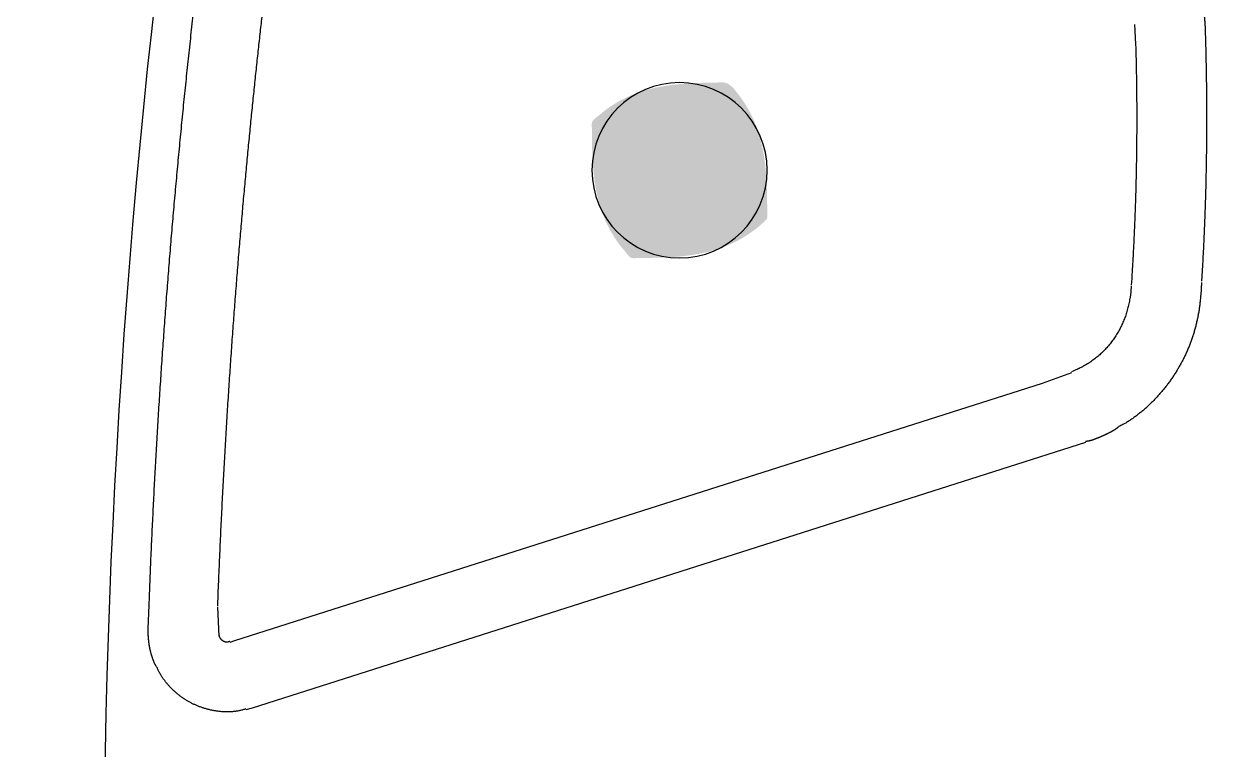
# Model space of a CAD drawing. Extents: x 408 to 498, y 628 to 778.
# Drawn here: x 450.125 to 451.03, y 648.204 to 648.75 of the extents above; entities that cross this region are included whole.
import ezdxf

# ---------------------------------------------------------------- set-up
doc = ezdxf.new("R2010")
doc.units = 0
doc.header["$MEASUREMENT"] = 0
doc.layers.add('1', color=4, linetype='Continuous')

# ---------------------------------------------------------------- blocks, each defined once
blk = doc.blocks.new('HSSCP')
at = {"layer": '1'}
h = blk.add_hatch(color=4, dxfattribs=at)
h.dxf.hatch_style = 2
edge = h.paths.add_edge_path()
edge.add_spline(control_points=[(-2.28067, -0.46529), (-2.28067, -0.46529), (-2.28067, -0.46529), (-2.31021, -0.49483), (-2.34664, -0.49483), (-2.38308, -0.49483), (-2.41261, -0.46529), (-2.41261, -0.42885), (-2.41261, -0.39242), (-2.38308, -0.36288), (-2.34664, -0.36288), (-2.31021, -0.36288), (-2.28067, -0.39242), (-2.28067, -0.42885), (-2.28067, -0.46529)], knot_values=[-1, 0, 0, 0, 0, 0, 1, 1, 1, 2, 2, 2, 3, 3, 3, 4, 4, 4, 4], degree=3, periodic=0)
at = {"layer": '1', "color": 4}
for points in [[(-2.00424, -0.31919), (-2.00339, -0.334)], [(-1.9538, -0.51316), (-1.95443, -0.52293)], [(-2.00666, -0.51605), (-2.00733, -0.52322)], [(-2.05155, -0.58118), (-2.0737, -0.58923)], [(-2.0737, -0.58923), (-2.68167, -0.78303)], [(-2.04119, -0.63371), (-2.66828, -0.8336)], [(-2.69307, -0.77929), (-2.69421, -0.75768)], [(-2.68167, -0.78303), (-2.68511, -0.78407)], [(-2.66828, -0.8336), (-2.67303, -0.8349)]]:
    blk.add_lwpolyline(points, dxfattribs=at)
blk.add_open_spline([(-2.71054, -0.06887), (-2.80321, -0.6731), (-2.80315, -1.28793), (-2.71037, -1.89214)], degree=3, dxfattribs=at)
for points, knots in [([(-2.74647, -0.77359), (-2.74647, -0.77359), (-2.74584, -0.75608), (-2.74584, -0.75608), (-2.74561, -0.75025), (-2.74539, -0.74441), (-2.74515, -0.73858), (-2.74491, -0.73275), (-2.74467, -0.72691), (-2.74442, -0.72108), (-2.74417, -0.71524), (-2.7439, -0.7094), (-2.74364, -0.70357), (-2.74337, -0.69774), (-2.74309, -0.6919), (-2.7428, -0.68607), (-2.74251, -0.68024), (-2.74221, -0.6744), (-2.74191, -0.66857), (-2.7416, -0.66273), (-2.74129, -0.65689), (-2.74097, -0.65106), (-2.74065, -0.64523), (-2.74032, -0.6394), (-2.73998, -0.63356), (-2.73964, -0.62773), (-2.7393, -0.62189), (-2.73894, -0.61605), (-2.73859, -0.61022), (-2.73822, -0.60439), (-2.73785, -0.59856), (-2.73747, -0.59273), (-2.73709, -0.58689), (-2.7367, -0.58105), (-2.73631, -0.57522), (-2.73591, -0.56939), (-2.7355, -0.56356), (-2.73509, -0.55772), (-2.73468, -0.55189), (-2.73425, -0.54605), (-2.73383, -0.54022), (-2.7334, -0.53439), (-2.73296, -0.52856), (-2.73252, -0.52273), (-2.73206, -0.51689), (-2.73161, -0.51106), (-2.73115, -0.50523), (-2.73068, -0.4994), (-2.7302, -0.49356), (-2.72973, -0.48773), (-2.72924, -0.4819), (-2.72875, -0.47607), (-2.72826, -0.47024), (-2.72776, -0.4644), (-2.72725, -0.45858), (-2.72673, -0.45275), (-2.72622, -0.44691), (-2.72569, -0.44109), (-2.72516, -0.43526), (-2.72462, -0.42942), (-2.72408, -0.42359), (-2.72354, -0.41777), (-2.72298, -0.41193), (-2.72242, -0.40611), (-2.72186, -0.40028), (-2.72129, -0.39444), (-2.72071, -0.38862), (-2.72013, -0.38279), (-2.71954, -0.37696), (-2.71895, -0.37113), (-2.71835, -0.36531), (-2.71775, -0.35948), (-2.71714, -0.35365), (-2.71652, -0.34783), (-2.7159, -0.34199), (-2.71527, -0.33617), (-2.71464, -0.33034), (-2.714, -0.32452), (-2.71335, -0.31869), (-2.71271, -0.31287), (-2.71205, -0.30705), (-2.71139, -0.30123), (-2.71072, -0.2954), (-2.71005, -0.28957), (-2.70936, -0.28375), (-2.70869, -0.27791), (-2.70799, -0.27207), (-2.70729, -0.26624), (-2.7066, -0.26043), (-2.70589, -0.25462), (-2.70517, -0.24881), (-2.70447, -0.24304), (-2.70375, -0.23726), (-2.70302, -0.23149), (-2.70228, -0.22561), (-2.70154, -0.21975), (-2.70078, -0.21388), (-2.70001, -0.20788), (-2.69922, -0.20188), (-2.69842, -0.19588), (-2.69768, -0.19024), (-2.69693, -0.1846), (-2.69618, -0.17897), (-2.6955, -0.17388), (-2.69481, -0.16878), (-2.69413, -0.16369), (-2.69322, -0.15715), (-2.6923, -0.15061), (-2.69137, -0.14407), (-2.68994, -0.134), (-2.68848, -0.12393), (-2.68698, -0.11386), (-2.68506, -0.10067), (-2.68311, -0.08749), (-2.68115, -0.07431)], [0, 0, 0, 0, 1, 1, 1, 2, 2, 2, 3, 3, 3, 4, 4, 4, 5, 5, 5, 6, 6, 6, 7, 7, 7, 8, 8, 8, 9, 9, 9, 10, 10, 10, 11, 11, 11, 12, 12, 12, 13, 13, 13, 14, 14, 14, 15, 15, 15, 16, 16, 16, 17, 17, 17, 18, 18, 18, 19, 19, 19, 20, 20, 20, 21, 21, 21, 22, 22, 22, 23, 23, 23, 24, 24, 24, 25, 25, 25, 26, 26, 26, 27, 27, 27, 28, 28, 28, 29, 29, 29, 30, 30, 30, 31, 31, 31, 32, 32, 32, 33, 33, 33, 34, 34, 34, 35, 35, 35, 36, 36, 36, 37, 37, 37, 38, 38, 38, 38]), ([(-2.69421, -0.7569), (-2.69421, -0.7569), (-2.69384, -0.74759), (-2.69384, -0.74759), (-2.69372, -0.74449), (-2.6936, -0.7414), (-2.69347, -0.73831), (-2.69334, -0.73523), (-2.69321, -0.73215), (-2.69308, -0.72907), (-2.69295, -0.72601), (-2.69282, -0.72294), (-2.69268, -0.71987), (-2.69255, -0.71682), (-2.69241, -0.71377), (-2.69227, -0.71071), (-2.69213, -0.70767), (-2.69199, -0.70463), (-2.69185, -0.70159), (-2.6917, -0.69856), (-2.69156, -0.69554), (-2.69141, -0.69251), (-2.69126, -0.6895), (-2.69111, -0.68649), (-2.69097, -0.68348), (-2.69081, -0.68048), (-2.69066, -0.67748), (-2.6905, -0.67449), (-2.69035, -0.6715), (-2.69019, -0.66852), (-2.69004, -0.66554), (-2.68988, -0.66258), (-2.68972, -0.65961), (-2.68955, -0.65665), (-2.6894, -0.6537), (-2.68923, -0.65076), (-2.68907, -0.64781), (-2.6889, -0.64488), (-2.68873, -0.64195), (-2.68856, -0.63902), (-2.6884, -0.6361), (-2.68823, -0.63319), (-2.68806, -0.63028), (-2.68789, -0.62739), (-2.68772, -0.62449), (-2.68754, -0.6216), (-2.68736, -0.61872), (-2.68719, -0.61584), (-2.68701, -0.61297), (-2.68684, -0.61011), (-2.68665, -0.60725), (-2.68648, -0.6044), (-2.68629, -0.60156), (-2.68611, -0.59872), (-2.68593, -0.59589), (-2.68574, -0.59307), (-2.68556, -0.59024), (-2.68537, -0.58742), (-2.68519, -0.58462), (-2.685, -0.58182), (-2.68481, -0.57902), (-2.68462, -0.57624), (-2.68443, -0.57345), (-2.68424, -0.57067), (-2.68405, -0.56791), (-2.68385, -0.56514), (-2.68365, -0.56238), (-2.68346, -0.55963), (-2.68327, -0.55688), (-2.68307, -0.55414), (-2.68287, -0.55141), (-2.68268, -0.54869), (-2.68247, -0.54596), (-2.68228, -0.54325), (-2.68207, -0.54054), (-2.68188, -0.53784), (-2.68167, -0.53514), (-2.68147, -0.53246), (-2.68127, -0.52976), (-2.68106, -0.52709), (-2.68086, -0.52442), (-2.68065, -0.52175), (-2.68045, -0.5191), (-2.68024, -0.51645), (-2.68003, -0.51379), (-2.67982, -0.51116), (-2.67961, -0.50852), (-2.6794, -0.50589), (-2.67919, -0.50328), (-2.67898, -0.50066), (-2.67877, -0.49804), (-2.67855, -0.49544), (-2.67834, -0.49285), (-2.67813, -0.49025), (-2.67791, -0.48767), (-2.67769, -0.48509), (-2.67748, -0.48251), (-2.67727, -0.47995), (-2.67705, -0.47739), (-2.67683, -0.47483), (-2.67661, -0.47229), (-2.67639, -0.46975), (-2.67617, -0.4672), (-2.67595, -0.46468), (-2.67573, -0.46216), (-2.67551, -0.45964), (-2.67529, -0.45713), (-2.67507, -0.45462), (-2.67485, -0.45212), (-2.67462, -0.44964), (-2.6744, -0.44715), (-2.67417, -0.44466), (-2.67395, -0.4422), (-2.67372, -0.43973), (-2.6735, -0.43726), (-2.67327, -0.43481), (-2.67304, -0.43237), (-2.67282, -0.42991), (-2.67259, -0.42748), (-2.67236, -0.42506), (-2.67213, -0.42262), (-2.6719, -0.42021), (-2.67168, -0.4178), (-2.67145, -0.41538), (-2.67122, -0.41299), (-2.67099, -0.4106), (-2.67076, -0.4082), (-2.67053, -0.40583), (-2.67029, -0.40346), (-2.67006, -0.40108), (-2.66983, -0.39872), (-2.6696, -0.39636), (-2.66936, -0.39401), (-2.66913, -0.39167), (-2.6689, -0.38933), (-2.66866, -0.387), (-2.66843, -0.38468), (-2.66819, -0.38235), (-2.66796, -0.38003), (-2.66772, -0.37773), (-2.66749, -0.37543), (-2.66725, -0.37314), (-2.66702, -0.37085), (-2.66678, -0.36856), (-2.66654, -0.36629), (-2.66631, -0.36402), (-2.66607, -0.36176), (-2.66583, -0.35949), (-2.6656, -0.35725), (-2.66536, -0.355), (-2.66512, -0.35275), (-2.66488, -0.35052), (-2.66465, -0.3483), (-2.6644, -0.34607), (-2.66417, -0.34386), (-2.66393, -0.34165), (-2.66369, -0.33944), (-2.66345, -0.33725), (-2.66321, -0.33506), (-2.66297, -0.33287), (-2.66273, -0.3307), (-2.6625, -0.32853), (-2.66225, -0.32635), (-2.66201, -0.3242), (-2.66177, -0.32205), (-2.66153, -0.3199), (-2.6613, -0.31776), (-2.66105, -0.31563), (-2.66081, -0.31349), (-2.66057, -0.31137), (-2.66033, -0.30926), (-2.66009, -0.30714), (-2.65985, -0.30504), (-2.65961, -0.30294), (-2.65937, -0.30084), (-2.65913, -0.29877), (-2.65889, -0.29669), (-2.65864, -0.2946), (-2.65841, -0.29254), (-2.65816, -0.29048), (-2.65792, -0.28842), (-2.65768, -0.28638), (-2.65744, -0.28434), (-2.6572, -0.28229), (-2.65696, -0.28027), (-2.65672, -0.27825), (-2.65647, -0.27622), (-2.65624, -0.27421), (-2.65599, -0.2722), (-2.65575, -0.2702), (-2.65551, -0.26821), (-2.65527, -0.26622), (-2.65503, -0.26423), (-2.65479, -0.26227), (-2.65455, -0.26029), (-2.65431, -0.25833), (-2.65407, -0.25637), (-2.65383, -0.25443), (-2.65359, -0.25248), (-2.65335, -0.25054), (-2.65311, -0.24861), (-2.65287, -0.24668), (-2.65263, -0.24476), (-2.65239, -0.24285), (-2.65215, -0.24093), (-2.65191, -0.23904), (-2.65167, -0.23714), (-2.65144, -0.23525), (-2.6512, -0.23337), (-2.65096, -0.23149), (-2.65072, -0.22961), (-2.65048, -0.22776), (-2.65024, -0.2259), (-2.65, -0.22404), (-2.64977, -0.2222), (-2.64953, -0.22036), (-2.64929, -0.21851), (-2.64905, -0.2167), (-2.64882, -0.21487), (-2.64858, -0.21305), (-2.64834, -0.21124), (-2.64811, -0.20944), (-2.64787, -0.20763), (-2.64764, -0.20585), (-2.6474, -0.20407), (-2.64716, -0.20228), (-2.64693, -0.20051), (-2.64669, -0.19874), (-2.64646, -0.19697), (-2.64623, -0.19522), (-2.646, -0.19348), (-2.64576, -0.19173), (-2.64553, -0.19), (-2.6453, -0.18827), (-2.64506, -0.18654), (-2.64483, -0.18483), (-2.6446, -0.18311), (-2.64437, -0.1814), (-2.64414, -0.17971), (-2.64391, -0.17801), (-2.64368, -0.17632), (-2.64345, -0.17464), (-2.64322, -0.17297), (-2.64299, -0.17129), (-2.64275, -0.16964), (-2.64252, -0.16798), (-2.6423, -0.16632), (-2.64207, -0.16468), (-2.64185, -0.16305), (-2.64162, -0.1614), (-2.64138, -0.15978), (-2.64116, -0.15816), (-2.64094, -0.15654), (-2.64071, -0.15494), (-2.64048, -0.15333), (-2.64026, -0.15173), (-2.64003, -0.15015), (-2.63981, -0.14857), (-2.63959, -0.14698), (-2.63936, -0.14542), (-2.63914, -0.14385), (-2.63892, -0.14229), (-2.6387, -0.14074), (-2.63848, -0.13919), (-2.63825, -0.13764), (-2.63803, -0.13611), (-2.63781, -0.13457), (-2.63759, -0.13304), (-2.63738, -0.13152), (-2.63715, -0.13001), (-2.63694, -0.1285), (-2.63672, -0.12701), (-2.63651, -0.12553), (-2.63629, -0.12404), (-2.63607, -0.12255), (-2.63586, -0.12105), (-2.63564, -0.11955), (-2.63542, -0.11804), (-2.6352, -0.11653), (-2.63498, -0.11502), (-2.63477, -0.11361), (-2.63456, -0.1122), (-2.63436, -0.11079), (-2.63418, -0.10952), (-2.63399, -0.10825), (-2.6338, -0.10698), (-2.63357, -0.10538), (-2.63333, -0.10379), (-2.6331, -0.10219), (-2.63274, -0.09976), (-2.63239, -0.09732), (-2.63203, -0.0949), (-2.63156, -0.09174), (-2.6311, -0.08858), (-2.63064, -0.08542)], [0, 0, 0, 0, 1, 1, 1, 2, 2, 2, 3, 3, 3, 4, 4, 4, 5, 5, 5, 6, 6, 6, 7, 7, 7, 8, 8, 8, 9, 9, 9, 10, 10, 10, 11, 11, 11, 12, 12, 12, 13, 13, 13, 14, 14, 14, 15, 15, 15, 16, 16, 16, 17, 17, 17, 18, 18, 18, 19, 19, 19, 20, 20, 20, 21, 21, 21, 22, 22, 22, 23, 23, 23, 24, 24, 24, 25, 25, 25, 26, 26, 26, 27, 27, 27, 28, 28, 28, 29, 29, 29, 30, 30, 30, 31, 31, 31, 32, 32, 32, 33, 33, 33, 34, 34, 34, 35, 35, 35, 36, 36, 36, 37, 37, 37, 38, 38, 38, 39, 39, 39, 40, 40, 40, 41, 41, 41, 42, 42, 42, 43, 43, 43, 44, 44, 44, 45, 45, 45, 46, 46, 46, 47, 47, 47, 48, 48, 48, 49, 49, 49, 50, 50, 50, 51, 51, 51, 52, 52, 52, 53, 53, 53, 54, 54, 54, 55, 55, 55, 56, 56, 56, 57, 57, 57, 58, 58, 58, 59, 59, 59, 60, 60, 60, 61, 61, 61, 62, 62, 62, 63, 63, 63, 64, 64, 64, 65, 65, 65, 66, 66, 66, 67, 67, 67, 68, 68, 68, 69, 69, 69, 70, 70, 70, 71, 71, 71, 72, 72, 72, 73, 73, 73, 74, 74, 74, 75, 75, 75, 76, 76, 76, 77, 77, 77, 78, 78, 78, 79, 79, 79, 80, 80, 80, 81, 81, 81, 82, 82, 82, 83, 83, 83, 84, 84, 84, 85, 85, 85, 86, 86, 86, 87, 87, 87, 88, 88, 88, 89, 89, 89, 90, 90, 90, 91, 91, 91, 92, 92, 92, 93, 93, 93, 94, 94, 94, 95, 95, 95, 96, 96, 96, 97, 97, 97, 98, 98, 98, 98]), ([(-1.953, -0.30338), (-1.953, -0.30338), (-1.95293, -0.30387), (-1.95293, -0.30387), (-1.9529, -0.30403), (-1.95287, -0.30419), (-1.95285, -0.30436), (-1.95283, -0.30452), (-1.95281, -0.30468), (-1.95278, -0.30484), (-1.95275, -0.305), (-1.95273, -0.30516), (-1.9527, -0.30532), (-1.95268, -0.30548), (-1.95266, -0.30564), (-1.95264, -0.30581), (-1.95262, -0.30596), (-1.95259, -0.30613), (-1.95257, -0.30628), (-1.95255, -0.30644), (-1.95253, -0.3066), (-1.9525, -0.30676), (-1.95248, -0.30691), (-1.95246, -0.30707), (-1.95244, -0.30723), (-1.95242, -0.30739), (-1.95239, -0.30754), (-1.95237, -0.3077), (-1.95235, -0.30785), (-1.95233, -0.30801), (-1.95231, -0.30817), (-1.95229, -0.30832), (-1.95227, -0.30847), (-1.95225, -0.30863), (-1.95223, -0.30878), (-1.95221, -0.30894), (-1.9522, -0.30909), (-1.95218, -0.30924), (-1.95216, -0.30939), (-1.95213, -0.30955), (-1.95211, -0.3097), (-1.9521, -0.30986), (-1.95208, -0.31), (-1.95206, -0.31015), (-1.95205, -0.31031), (-1.95203, -0.31046), (-1.95201, -0.31061), (-1.95199, -0.31076), (-1.95197, -0.31091), (-1.95196, -0.31106), (-1.95194, -0.3112), (-1.95192, -0.31135), (-1.9519, -0.3115), (-1.95189, -0.31165), (-1.95187, -0.3118), (-1.95186, -0.31195), (-1.95184, -0.31209), (-1.95182, -0.31224), (-1.95181, -0.31238), (-1.95179, -0.31253), (-1.95178, -0.31268), (-1.95176, -0.31283), (-1.95175, -0.31297), (-1.95173, -0.31312), (-1.95171, -0.31326), (-1.9517, -0.31341), (-1.95169, -0.31355), (-1.95167, -0.31369), (-1.95166, -0.31384), (-1.95165, -0.31398), (-1.95163, -0.31412), (-1.95162, -0.31427), (-1.95161, -0.31441), (-1.95159, -0.31455), (-1.95158, -0.31469), (-1.95157, -0.31483), (-1.95155, -0.31498), (-1.95154, -0.31512), (-1.95153, -0.31526), (-1.95152, -0.3154), (-1.9515, -0.31554), (-1.95149, -0.31567), (-1.95148, -0.31582), (-1.95147, -0.31595), (-1.95146, -0.31609), (-1.95145, -0.31623), (-1.95144, -0.31637), (-1.95142, -0.31651), (-1.95142, -0.31664), (-1.9514, -0.31678), (-1.9514, -0.31691), (-1.95138, -0.31705), (-1.95138, -0.31719), (-1.95136, -0.31732), (-1.95135, -0.31746), (-1.95135, -0.31759), (-1.95133, -0.31773), (-1.95133, -0.31787), (-1.95132, -0.31801), (-1.95131, -0.31814), (-1.9513, -0.31827), (-1.95129, -0.31841), (-1.95129, -0.31853), (-1.95128, -0.31865), (-1.95127, -0.31877), (-1.95126, -0.31888), (-1.95125, -0.31903), (-1.95125, -0.31917), (-1.95124, -0.31932), (-1.95123, -0.31955), (-1.95122, -0.31977), (-1.95121, -0.31999), (-1.95119, -0.32029), (-1.95118, -0.32058), (-1.95117, -0.32087)], [0, 0, 0, 0, 1, 1, 1, 2, 2, 2, 3, 3, 3, 4, 4, 4, 5, 5, 5, 6, 6, 6, 7, 7, 7, 8, 8, 8, 9, 9, 9, 10, 10, 10, 11, 11, 11, 12, 12, 12, 13, 13, 13, 14, 14, 14, 15, 15, 15, 16, 16, 16, 17, 17, 17, 18, 18, 18, 19, 19, 19, 20, 20, 20, 21, 21, 21, 22, 22, 22, 23, 23, 23, 24, 24, 24, 25, 25, 25, 26, 26, 26, 27, 27, 27, 28, 28, 28, 29, 29, 29, 30, 30, 30, 31, 31, 31, 32, 32, 32, 33, 33, 33, 34, 34, 34, 35, 35, 35, 36, 36, 36, 37, 37, 37, 38, 38, 38, 38]), ([(-1.95117, -0.32087), (-1.95117, -0.32087), (-1.95101, -0.32572), (-1.95101, -0.32572), (-1.95095, -0.32733), (-1.95091, -0.32895), (-1.95086, -0.33056), (-1.95081, -0.33217), (-1.95077, -0.33378), (-1.95072, -0.33539), (-1.95068, -0.33701), (-1.95064, -0.33862), (-1.9506, -0.34024), (-1.95056, -0.34184), (-1.95053, -0.34346), (-1.95049, -0.34507), (-1.95045, -0.34668), (-1.95043, -0.34829), (-1.95039, -0.3499), (-1.95036, -0.35151), (-1.95033, -0.35312), (-1.9503, -0.35473), (-1.95028, -0.35634), (-1.95025, -0.35794), (-1.95022, -0.35956), (-1.9502, -0.36117), (-1.95018, -0.36277), (-1.95016, -0.36438), (-1.95014, -0.36599), (-1.95012, -0.36759), (-1.95011, -0.3692), (-1.95009, -0.3708), (-1.95007, -0.37241), (-1.95006, -0.37402), (-1.95005, -0.37562), (-1.95004, -0.37722), (-1.95003, -0.37883), (-1.95002, -0.38043), (-1.95001, -0.38204), (-1.95001, -0.38365), (-1.95001, -0.38525), (-1.95, -0.38685), (-1.95, -0.38845), (-1.95, -0.39006), (-1.95, -0.39166), (-1.95001, -0.39326), (-1.95001, -0.39486), (-1.95001, -0.39646), (-1.95002, -0.39806), (-1.95003, -0.39966), (-1.95003, -0.40126), (-1.95005, -0.40286), (-1.95005, -0.40446), (-1.95007, -0.40606), (-1.95008, -0.40766), (-1.95009, -0.40925), (-1.95011, -0.41085), (-1.95013, -0.41245), (-1.95015, -0.41405), (-1.95017, -0.41564), (-1.95019, -0.41724), (-1.95021, -0.41884), (-1.95024, -0.42043), (-1.95026, -0.42203), (-1.95028, -0.42362), (-1.95031, -0.42522), (-1.95034, -0.42681), (-1.95037, -0.42841), (-1.95041, -0.43), (-1.95044, -0.43159), (-1.95047, -0.43319), (-1.95051, -0.43478), (-1.95054, -0.43637), (-1.95058, -0.43796), (-1.95062, -0.43955), (-1.95066, -0.44115), (-1.9507, -0.44274), (-1.95074, -0.44433), (-1.95079, -0.44592), (-1.95083, -0.44751), (-1.95088, -0.4491), (-1.95093, -0.45068), (-1.95098, -0.45228), (-1.95103, -0.45386), (-1.95108, -0.45545), (-1.95114, -0.45704), (-1.95119, -0.45863), (-1.95125, -0.46023), (-1.9513, -0.46181), (-1.95136, -0.46339), (-1.95142, -0.46497), (-1.95148, -0.46655), (-1.95154, -0.46812), (-1.95161, -0.46969), (-1.95167, -0.47129), (-1.95173, -0.47289), (-1.9518, -0.47448), (-1.95188, -0.47611), (-1.95194, -0.47774), (-1.95202, -0.47938), (-1.95209, -0.48091), (-1.95216, -0.48244), (-1.95223, -0.48397), (-1.9523, -0.48536), (-1.95237, -0.48674), (-1.95243, -0.48813), (-1.95252, -0.4899), (-1.95262, -0.49168), (-1.95271, -0.49346), (-1.95285, -0.49618), (-1.95301, -0.49891), (-1.95317, -0.50165), (-1.95338, -0.50522), (-1.95359, -0.5088), (-1.9538, -0.51237)], [0, 0, 0, 0, 1, 1, 1, 2, 2, 2, 3, 3, 3, 4, 4, 4, 5, 5, 5, 6, 6, 6, 7, 7, 7, 8, 8, 8, 9, 9, 9, 10, 10, 10, 11, 11, 11, 12, 12, 12, 13, 13, 13, 14, 14, 14, 15, 15, 15, 16, 16, 16, 17, 17, 17, 18, 18, 18, 19, 19, 19, 20, 20, 20, 21, 21, 21, 22, 22, 22, 23, 23, 23, 24, 24, 24, 25, 25, 25, 26, 26, 26, 27, 27, 27, 28, 28, 28, 29, 29, 29, 30, 30, 30, 31, 31, 31, 32, 32, 32, 33, 33, 33, 34, 34, 34, 35, 35, 35, 36, 36, 36, 37, 37, 37, 38, 38, 38, 38]), ([(-2.00339, -0.33322), (-2.00339, -0.33322), (-2.00327, -0.33783), (-2.00327, -0.33783), (-2.00323, -0.33936), (-2.00319, -0.3409), (-2.00315, -0.34243), (-2.00311, -0.34397), (-2.00308, -0.34551), (-2.00304, -0.34704), (-2.00301, -0.34858), (-2.00298, -0.35011), (-2.00295, -0.35164), (-2.00292, -0.35318), (-2.0029, -0.35471), (-2.00287, -0.35624), (-2.00284, -0.35777), (-2.00282, -0.35931), (-2.00279, -0.36084), (-2.00277, -0.36237), (-2.00275, -0.36391), (-2.00273, -0.36543), (-2.00271, -0.36696), (-2.0027, -0.3685), (-2.00268, -0.37002), (-2.00267, -0.37155), (-2.00265, -0.37308), (-2.00264, -0.37461), (-2.00263, -0.37614), (-2.00262, -0.37767), (-2.00261, -0.3792), (-2.0026, -0.38072), (-2.0026, -0.38225), (-2.00259, -0.38378), (-2.00259, -0.3853), (-2.00258, -0.38683), (-2.00258, -0.38835), (-2.00258, -0.38988), (-2.00258, -0.3914), (-2.00258, -0.39292), (-2.00258, -0.39445), (-2.00259, -0.39598), (-2.0026, -0.3975), (-2.0026, -0.39902), (-2.00261, -0.40055), (-2.00262, -0.40207), (-2.00263, -0.40358), (-2.00264, -0.40511), (-2.00265, -0.40663), (-2.00267, -0.40815), (-2.00268, -0.40967), (-2.0027, -0.41119), (-2.00271, -0.41271), (-2.00273, -0.41423), (-2.00275, -0.41575), (-2.00277, -0.41727), (-2.00279, -0.41879), (-2.00282, -0.42031), (-2.00284, -0.42182), (-2.00287, -0.42334), (-2.0029, -0.42486), (-2.00292, -0.42637), (-2.00295, -0.42789), (-2.00298, -0.42941), (-2.00301, -0.43092), (-2.00304, -0.43244), (-2.00308, -0.43395), (-2.00311, -0.43547), (-2.00315, -0.43698), (-2.00319, -0.4385), (-2.00323, -0.44001), (-2.00327, -0.44152), (-2.00331, -0.44303), (-2.00335, -0.44455), (-2.00339, -0.44607), (-2.00344, -0.44758), (-2.00348, -0.44908), (-2.00353, -0.4506), (-2.00357, -0.45211), (-2.00363, -0.45362), (-2.00368, -0.45513), (-2.00373, -0.45664), (-2.00378, -0.45814), (-2.00383, -0.45966), (-2.00389, -0.46117), (-2.00395, -0.46267), (-2.004, -0.46419), (-2.00406, -0.4657), (-2.00412, -0.4672), (-2.00418, -0.46871), (-2.00425, -0.47021), (-2.00431, -0.47171), (-2.00437, -0.4732), (-2.00444, -0.47469), (-2.0045, -0.47621), (-2.00457, -0.47773), (-2.00464, -0.47924), (-2.00471, -0.48079), (-2.00479, -0.48235), (-2.00487, -0.4839), (-2.00494, -0.48535), (-2.00501, -0.48681), (-2.00508, -0.48827), (-2.00515, -0.48958), (-2.00522, -0.4909), (-2.00528, -0.49221), (-2.00537, -0.4939), (-2.00547, -0.49559), (-2.00557, -0.49727), (-2.00571, -0.49987), (-2.00587, -0.50247), (-2.00603, -0.50507), (-2.00624, -0.50846), (-2.00644, -0.51186), (-2.00666, -0.51526)], [0, 0, 0, 0, 1, 1, 1, 2, 2, 2, 3, 3, 3, 4, 4, 4, 5, 5, 5, 6, 6, 6, 7, 7, 7, 8, 8, 8, 9, 9, 9, 10, 10, 10, 11, 11, 11, 12, 12, 12, 13, 13, 13, 14, 14, 14, 15, 15, 15, 16, 16, 16, 17, 17, 17, 18, 18, 18, 19, 19, 19, 20, 20, 20, 21, 21, 21, 22, 22, 22, 23, 23, 23, 24, 24, 24, 25, 25, 25, 26, 26, 26, 27, 27, 27, 28, 28, 28, 29, 29, 29, 30, 30, 30, 31, 31, 31, 32, 32, 32, 33, 33, 33, 34, 34, 34, 35, 35, 35, 36, 36, 36, 37, 37, 37, 38, 38, 38, 38]), ([(-2.28067, -0.42885), (-2.28067, -0.46529), (-2.31021, -0.49483), (-2.34664, -0.49483), (-2.38308, -0.49483), (-2.41261, -0.46529), (-2.41261, -0.42885), (-2.41261, -0.39242), (-2.38308, -0.36288), (-2.34664, -0.36288), (-2.31021, -0.36288), (-2.28067, -0.39242), (-2.28067, -0.42885)], [0, 0, 0, 0, 1, 1, 1, 2, 2, 2, 3, 3, 3, 4, 4, 4, 4]), ([(-2.00733, -0.52243), (-2.00733, -0.52243), (-2.0076, -0.52443), (-2.0076, -0.52443), (-2.0077, -0.52509), (-2.00781, -0.52574), (-2.00791, -0.5264), (-2.00803, -0.52706), (-2.00815, -0.52771), (-2.00828, -0.52836), (-2.00841, -0.52901), (-2.00854, -0.52966), (-2.00869, -0.5303), (-2.00884, -0.53094), (-2.00899, -0.53158), (-2.00916, -0.53222), (-2.00932, -0.53285), (-2.00949, -0.53348), (-2.00966, -0.53411), (-2.00984, -0.53474), (-2.01003, -0.53537), (-2.01022, -0.53599), (-2.01042, -0.53661), (-2.01061, -0.53722), (-2.01082, -0.53784), (-2.01103, -0.53845), (-2.01125, -0.53906), (-2.01147, -0.53967), (-2.0117, -0.54027), (-2.01193, -0.54087), (-2.01217, -0.54147), (-2.0124, -0.54207), (-2.01265, -0.54266), (-2.01291, -0.54325), (-2.01316, -0.54384), (-2.01342, -0.54442), (-2.01369, -0.545), (-2.01396, -0.54558), (-2.01423, -0.54615), (-2.01452, -0.54672), (-2.0148, -0.54729), (-2.0151, -0.54786), (-2.01539, -0.54842), (-2.01569, -0.54898), (-2.01599, -0.54953), (-2.0163, -0.55009), (-2.01662, -0.55064), (-2.01693, -0.55119), (-2.01726, -0.55173), (-2.01758, -0.55227), (-2.01792, -0.55281), (-2.01826, -0.55334), (-2.0186, -0.55387), (-2.01895, -0.5544), (-2.0193, -0.55492), (-2.01965, -0.55544), (-2.02001, -0.55596), (-2.02038, -0.55646), (-2.02075, -0.55697), (-2.02112, -0.55748), (-2.0215, -0.55798), (-2.02188, -0.55848), (-2.02226, -0.55897), (-2.02266, -0.55946), (-2.02305, -0.55995), (-2.02345, -0.56044), (-2.02386, -0.56091), (-2.02426, -0.56139), (-2.02468, -0.56186), (-2.0251, -0.56233), (-2.02552, -0.56279), (-2.02595, -0.56325), (-2.02637, -0.56371), (-2.02681, -0.56416), (-2.02724, -0.56461), (-2.02769, -0.56505), (-2.02813, -0.56549), (-2.02858, -0.56593), (-2.02904, -0.56636), (-2.02949, -0.56679), (-2.02995, -0.56721), (-2.03042, -0.56763), (-2.0309, -0.56805), (-2.03137, -0.56845), (-2.03185, -0.56886), (-2.03234, -0.56927), (-2.03282, -0.56966), (-2.03331, -0.57005), (-2.03381, -0.57045), (-2.0343, -0.57083), (-2.0348, -0.57121), (-2.03531, -0.57158), (-2.03581, -0.57195), (-2.03632, -0.57231), (-2.03684, -0.57268), (-2.03736, -0.57304), (-2.0379, -0.57339), (-2.03844, -0.57375), (-2.03899, -0.5741), (-2.03954, -0.57444), (-2.04007, -0.57477), (-2.04059, -0.57509), (-2.04112, -0.57541), (-2.04159, -0.5757), (-2.04207, -0.57598), (-2.04256, -0.57626), (-2.04319, -0.57661), (-2.04382, -0.57693), (-2.04447, -0.57725), (-2.04547, -0.57775), (-2.04648, -0.57821), (-2.04751, -0.57865), (-2.04885, -0.57925), (-2.05019, -0.57983), (-2.05155, -0.58039)], [0, 0, 0, 0, 1, 1, 1, 2, 2, 2, 3, 3, 3, 4, 4, 4, 5, 5, 5, 6, 6, 6, 7, 7, 7, 8, 8, 8, 9, 9, 9, 10, 10, 10, 11, 11, 11, 12, 12, 12, 13, 13, 13, 14, 14, 14, 15, 15, 15, 16, 16, 16, 17, 17, 17, 18, 18, 18, 19, 19, 19, 20, 20, 20, 21, 21, 21, 22, 22, 22, 23, 23, 23, 24, 24, 24, 25, 25, 25, 26, 26, 26, 27, 27, 27, 28, 28, 28, 29, 29, 29, 30, 30, 30, 31, 31, 31, 32, 32, 32, 33, 33, 33, 34, 34, 34, 35, 35, 35, 36, 36, 36, 37, 37, 37, 38, 38, 38, 38]), ([(-1.95443, -0.52214), (-1.95443, -0.52214), (-1.95454, -0.52379), (-1.95454, -0.52379), (-1.95458, -0.52434), (-1.95462, -0.52488), (-1.95466, -0.52542), (-1.95471, -0.52597), (-1.95476, -0.52651), (-1.95481, -0.52705), (-1.95486, -0.52758), (-1.95492, -0.52812), (-1.95498, -0.52865), (-1.95504, -0.52918), (-1.9551, -0.52971), (-1.95516, -0.53024), (-1.95523, -0.53076), (-1.9553, -0.53129), (-1.95536, -0.53181), (-1.95544, -0.53234), (-1.95551, -0.53285), (-1.95559, -0.53337), (-1.95566, -0.53389), (-1.95574, -0.5344), (-1.95582, -0.53492), (-1.95591, -0.53543), (-1.95599, -0.53594), (-1.95608, -0.53646), (-1.95618, -0.53697), (-1.95626, -0.53748), (-1.95636, -0.53798), (-1.95645, -0.53849), (-1.95656, -0.53899), (-1.95666, -0.5395), (-1.95676, -0.54), (-1.95686, -0.5405), (-1.95697, -0.541), (-1.95708, -0.5415), (-1.95719, -0.542), (-1.9573, -0.5425), (-1.95741, -0.543), (-1.95753, -0.54349), (-1.95765, -0.54399), (-1.95777, -0.54448), (-1.95789, -0.54498), (-1.95801, -0.54547), (-1.95814, -0.54596), (-1.95827, -0.54645), (-1.9584, -0.54694), (-1.95853, -0.54744), (-1.95867, -0.54793), (-1.95881, -0.54841), (-1.95894, -0.5489), (-1.95908, -0.54939), (-1.95923, -0.54988), (-1.95937, -0.55037), (-1.95951, -0.55086), (-1.95966, -0.55134), (-1.95981, -0.55183), (-1.95997, -0.55231), (-1.96012, -0.5528), (-1.96028, -0.55328), (-1.96044, -0.55377), (-1.9606, -0.55425), (-1.96075, -0.55473), (-1.96092, -0.55521), (-1.96109, -0.55568), (-1.96126, -0.55617), (-1.96143, -0.55665), (-1.9616, -0.55712), (-1.96177, -0.5576), (-1.96195, -0.55808), (-1.96212, -0.55855), (-1.9623, -0.55903), (-1.96248, -0.5595), (-1.96267, -0.55998), (-1.96286, -0.56045), (-1.96304, -0.56092), (-1.96323, -0.56139), (-1.96342, -0.56186), (-1.96362, -0.56234), (-1.96381, -0.56281), (-1.964, -0.56327), (-1.96421, -0.56374), (-1.9644, -0.56421), (-1.96461, -0.56467), (-1.96481, -0.56514), (-1.96502, -0.5656), (-1.96522, -0.56607), (-1.96543, -0.56653), (-1.96565, -0.56699), (-1.96586, -0.56745), (-1.96608, -0.56791), (-1.9663, -0.56837), (-1.96651, -0.56883), (-1.96674, -0.56928), (-1.96696, -0.56974), (-1.96718, -0.5702), (-1.96741, -0.57065), (-1.96764, -0.57111), (-1.96787, -0.57155), (-1.9681, -0.57201), (-1.96834, -0.57246), (-1.96857, -0.57291), (-1.96881, -0.57336), (-1.96905, -0.57381), (-1.96929, -0.57425), (-1.96954, -0.5747), (-1.96978, -0.57514), (-1.97002, -0.57559), (-1.97028, -0.57603), (-1.97053, -0.57647), (-1.97078, -0.57691), (-1.97104, -0.57735), (-1.97129, -0.57779), (-1.97154, -0.57823), (-1.97181, -0.57867), (-1.97207, -0.5791), (-1.97233, -0.57954), (-1.9726, -0.57997), (-1.97286, -0.5804), (-1.97313, -0.58084), (-1.9734, -0.58126), (-1.97367, -0.58169), (-1.97394, -0.58213), (-1.97422, -0.58255), (-1.97449, -0.58297), (-1.97477, -0.5834), (-1.97506, -0.58382), (-1.97534, -0.58425), (-1.97562, -0.58467), (-1.9759, -0.58509), (-1.9762, -0.58551), (-1.97648, -0.58592), (-1.97677, -0.58634), (-1.97706, -0.58676), (-1.97736, -0.58717), (-1.97765, -0.58759), (-1.97795, -0.588), (-1.97825, -0.58841), (-1.97856, -0.58882), (-1.97885, -0.58923), (-1.97916, -0.58963), (-1.97947, -0.59004), (-1.97978, -0.59044), (-1.98008, -0.59085), (-1.98039, -0.59125), (-1.98071, -0.59165), (-1.98102, -0.59205), (-1.98134, -0.59245), (-1.98165, -0.59284), (-1.98197, -0.59324), (-1.98229, -0.59363), (-1.98261, -0.59403), (-1.98294, -0.59442), (-1.98326, -0.59481), (-1.98359, -0.59519), (-1.98391, -0.59559), (-1.98425, -0.59597), (-1.98458, -0.59635), (-1.98491, -0.59674), (-1.98524, -0.59712), (-1.98558, -0.5975), (-1.98592, -0.59788), (-1.98626, -0.59826), (-1.9866, -0.59864), (-1.98694, -0.59901), (-1.98728, -0.59939), (-1.98763, -0.59976), (-1.98798, -0.60013), (-1.98833, -0.6005), (-1.98867, -0.60087), (-1.98903, -0.60124), (-1.98938, -0.6016), (-1.98973, -0.60197), (-1.99009, -0.60233), (-1.99044, -0.60269), (-1.9908, -0.60305), (-1.99116, -0.60341), (-1.99153, -0.60377), (-1.99189, -0.60412), (-1.99226, -0.60447), (-1.99262, -0.60482), (-1.99299, -0.60518), (-1.99335, -0.60553), (-1.99373, -0.60588), (-1.9941, -0.60622), (-1.99447, -0.60657), (-1.99485, -0.60691), (-1.99523, -0.60725), (-1.9956, -0.60759), (-1.99598, -0.60793), (-1.99636, -0.60827), (-1.99674, -0.6086), (-1.99712, -0.60894), (-1.9975, -0.60927), (-1.99789, -0.6096), (-1.99828, -0.60993), (-1.99866, -0.61026), (-1.99906, -0.61058), (-1.99944, -0.61091), (-1.99984, -0.61123), (-2.00023, -0.61155), (-2.00062, -0.61187), (-2.00102, -0.61219), (-2.00142, -0.6125), (-2.00182, -0.61281), (-2.00222, -0.61313), (-2.00262, -0.61344), (-2.00302, -0.61374), (-2.00342, -0.61404), (-2.00382, -0.61435), (-2.00422, -0.61464), (-2.00463, -0.61494), (-2.00504, -0.61523), (-2.00545, -0.61552), (-2.00587, -0.61581), (-2.00629, -0.6161), (-2.00672, -0.61639), (-2.00715, -0.61668), (-2.00755, -0.61695), (-2.00795, -0.61721), (-2.00836, -0.61748), (-2.00873, -0.61772), (-2.00909, -0.61795), (-2.00946, -0.61819), (-2.00994, -0.61848), (-2.01041, -0.61876), (-2.01089, -0.61903), (-2.01163, -0.61945), (-2.01238, -0.61985), (-2.01314, -0.62024), (-2.01411, -0.62075), (-2.01509, -0.62126), (-2.01608, -0.62175)], [0, 0, 0, 0, 1, 1, 1, 2, 2, 2, 3, 3, 3, 4, 4, 4, 5, 5, 5, 6, 6, 6, 7, 7, 7, 8, 8, 8, 9, 9, 9, 10, 10, 10, 11, 11, 11, 12, 12, 12, 13, 13, 13, 14, 14, 14, 15, 15, 15, 16, 16, 16, 17, 17, 17, 18, 18, 18, 19, 19, 19, 20, 20, 20, 21, 21, 21, 22, 22, 22, 23, 23, 23, 24, 24, 24, 25, 25, 25, 26, 26, 26, 27, 27, 27, 28, 28, 28, 29, 29, 29, 30, 30, 30, 31, 31, 31, 32, 32, 32, 33, 33, 33, 34, 34, 34, 35, 35, 35, 36, 36, 36, 37, 37, 37, 38, 38, 38, 39, 39, 39, 40, 40, 40, 41, 41, 41, 42, 42, 42, 43, 43, 43, 44, 44, 44, 45, 45, 45, 46, 46, 46, 47, 47, 47, 48, 48, 48, 49, 49, 49, 50, 50, 50, 51, 51, 51, 52, 52, 52, 53, 53, 53, 54, 54, 54, 55, 55, 55, 56, 56, 56, 57, 57, 57, 58, 58, 58, 59, 59, 59, 60, 60, 60, 61, 61, 61, 62, 62, 62, 63, 63, 63, 64, 64, 64, 65, 65, 65, 66, 66, 66, 67, 67, 67, 68, 68, 68, 69, 69, 69, 70, 70, 70, 71, 71, 71, 72, 72, 72, 73, 73, 73, 74, 74, 74, 75, 75, 75, 76, 76, 76, 77, 77, 77, 78, 78, 78, 78]), ([(-2.01608, -0.62175), (-2.01608, -0.62175), (-2.01648, -0.6221), (-2.01648, -0.6221), (-2.01661, -0.62221), (-2.01674, -0.62231), (-2.01687, -0.62242), (-2.01701, -0.62253), (-2.01714, -0.62264), (-2.01727, -0.62274), (-2.0174, -0.62285), (-2.01754, -0.62295), (-2.01767, -0.62305), (-2.0178, -0.62315), (-2.01794, -0.62325), (-2.01807, -0.62335), (-2.0182, -0.62344), (-2.01834, -0.62354), (-2.01847, -0.62363), (-2.0186, -0.62373), (-2.01874, -0.62381), (-2.01887, -0.62391), (-2.01901, -0.624), (-2.01914, -0.62408), (-2.01927, -0.62417), (-2.01941, -0.62426), (-2.01954, -0.62435), (-2.01968, -0.62443), (-2.01981, -0.62452), (-2.01994, -0.6246), (-2.02008, -0.62468), (-2.02022, -0.62476), (-2.02035, -0.62484), (-2.02049, -0.62493), (-2.02062, -0.625), (-2.02076, -0.62508), (-2.02089, -0.62516), (-2.02103, -0.62524), (-2.02117, -0.62531), (-2.0213, -0.62539), (-2.02144, -0.62547), (-2.02157, -0.62554), (-2.02171, -0.62561), (-2.02184, -0.62568), (-2.02198, -0.62576), (-2.02212, -0.62583), (-2.02225, -0.6259), (-2.02239, -0.62598), (-2.02252, -0.62604), (-2.02266, -0.62612), (-2.02279, -0.62619), (-2.02294, -0.62626), (-2.02307, -0.62633), (-2.02321, -0.6264), (-2.02334, -0.62646), (-2.02348, -0.62653), (-2.02362, -0.6266), (-2.02376, -0.62667), (-2.02389, -0.62674), (-2.02403, -0.6268), (-2.02417, -0.62687), (-2.02431, -0.62694), (-2.02444, -0.62701), (-2.02458, -0.62708), (-2.02472, -0.62714), (-2.02485, -0.62721), (-2.025, -0.62727), (-2.02513, -0.62734), (-2.02527, -0.62741), (-2.02541, -0.62748), (-2.02555, -0.62754), (-2.02569, -0.6276), (-2.02582, -0.62767), (-2.02596, -0.62773), (-2.0261, -0.6278), (-2.02624, -0.62787), (-2.02638, -0.62793), (-2.02652, -0.628), (-2.02666, -0.62806), (-2.02679, -0.62813), (-2.02694, -0.62819), (-2.02708, -0.62825), (-2.02721, -0.62832), (-2.02736, -0.62838), (-2.02749, -0.62845), (-2.02764, -0.62851), (-2.02777, -0.62857), (-2.02791, -0.62863), (-2.02806, -0.6287), (-2.02819, -0.62876), (-2.02833, -0.62882), (-2.02847, -0.62888), (-2.02861, -0.62894), (-2.02875, -0.62901), (-2.02889, -0.62907), (-2.02903, -0.62913), (-2.02917, -0.62919), (-2.02932, -0.62925), (-2.02945, -0.62931), (-2.0296, -0.62937), (-2.02974, -0.62944), (-2.02988, -0.6295), (-2.03002, -0.62956), (-2.03016, -0.62961), (-2.0303, -0.62967), (-2.03044, -0.62973), (-2.03059, -0.62979), (-2.03072, -0.62986), (-2.03086, -0.62991), (-2.03101, -0.62997), (-2.03115, -0.63003), (-2.03129, -0.63009), (-2.03143, -0.63015), (-2.03158, -0.63021), (-2.03171, -0.63026), (-2.03185, -0.63032), (-2.032, -0.63038), (-2.03214, -0.63044), (-2.03228, -0.63049), (-2.03242, -0.63055), (-2.03257, -0.63061), (-2.03271, -0.63067), (-2.03285, -0.63072), (-2.03299, -0.63078), (-2.03314, -0.63084), (-2.03328, -0.63089), (-2.03342, -0.63095), (-2.03356, -0.631), (-2.0337, -0.63106), (-2.03385, -0.63111), (-2.03399, -0.63116), (-2.03413, -0.63122), (-2.03427, -0.63127), (-2.03442, -0.63133), (-2.03456, -0.63138), (-2.0347, -0.63144), (-2.03484, -0.63148), (-2.03499, -0.63154), (-2.03513, -0.63159), (-2.03527, -0.63164), (-2.03541, -0.63169), (-2.03556, -0.63173), (-2.03571, -0.63178), (-2.03585, -0.63183), (-2.03599, -0.63188), (-2.03613, -0.63192), (-2.03628, -0.63197), (-2.03642, -0.63201), (-2.03657, -0.63206), (-2.03671, -0.6321), (-2.03685, -0.63214), (-2.03699, -0.63218), (-2.03714, -0.63222), (-2.03728, -0.63226), (-2.03742, -0.6323), (-2.03757, -0.63234), (-2.03771, -0.63238), (-2.03786, -0.63241), (-2.03801, -0.63245), (-2.03816, -0.63249), (-2.0383, -0.63251), (-2.03844, -0.63255), (-2.03858, -0.63258), (-2.0387, -0.63261), (-2.03883, -0.63264), (-2.03896, -0.63266), (-2.03912, -0.63269), (-2.03929, -0.63272), (-2.03945, -0.63274), (-2.0397, -0.63278), (-2.03994, -0.63281), (-2.0402, -0.63283), (-2.04053, -0.63287), (-2.04086, -0.63289), (-2.04119, -0.63292)], [0, 0, 0, 0, 1, 1, 1, 2, 2, 2, 3, 3, 3, 4, 4, 4, 5, 5, 5, 6, 6, 6, 7, 7, 7, 8, 8, 8, 9, 9, 9, 10, 10, 10, 11, 11, 11, 12, 12, 12, 13, 13, 13, 14, 14, 14, 15, 15, 15, 16, 16, 16, 17, 17, 17, 18, 18, 18, 19, 19, 19, 20, 20, 20, 21, 21, 21, 22, 22, 22, 23, 23, 23, 24, 24, 24, 25, 25, 25, 26, 26, 26, 27, 27, 27, 28, 28, 28, 29, 29, 29, 30, 30, 30, 31, 31, 31, 32, 32, 32, 33, 33, 33, 34, 34, 34, 35, 35, 35, 36, 36, 36, 37, 37, 37, 38, 38, 38, 39, 39, 39, 40, 40, 40, 41, 41, 41, 42, 42, 42, 43, 43, 43, 44, 44, 44, 45, 45, 45, 46, 46, 46, 47, 47, 47, 48, 48, 48, 49, 49, 49, 50, 50, 50, 51, 51, 51, 52, 52, 52, 53, 53, 53, 54, 54, 54, 55, 55, 55, 56, 56, 56, 57, 57, 57, 58, 58, 58, 58]), ([(-2.74019, -0.80244), (-2.74019, -0.80244), (-2.74045, -0.80209), (-2.74045, -0.80209), (-2.74054, -0.80197), (-2.74063, -0.80184), (-2.74071, -0.80171), (-2.7408, -0.80157), (-2.74088, -0.80144), (-2.74096, -0.8013), (-2.74105, -0.80115), (-2.74113, -0.80101), (-2.74121, -0.80086), (-2.74129, -0.8007), (-2.74137, -0.80054), (-2.74146, -0.80038), (-2.74154, -0.80022), (-2.74161, -0.80006), (-2.74169, -0.79989), (-2.74177, -0.79972), (-2.74185, -0.79955), (-2.74192, -0.79938), (-2.742, -0.7992), (-2.74207, -0.79903), (-2.74215, -0.79886), (-2.74222, -0.79867), (-2.7423, -0.7985), (-2.74236, -0.79831), (-2.74244, -0.79813), (-2.74251, -0.79795), (-2.74258, -0.79776), (-2.74266, -0.79757), (-2.74272, -0.79739), (-2.74279, -0.7972), (-2.74286, -0.79702), (-2.74293, -0.79683), (-2.74299, -0.79664), (-2.74306, -0.79645), (-2.74313, -0.79626), (-2.74319, -0.79607), (-2.74326, -0.79589), (-2.74332, -0.7957), (-2.74339, -0.79551), (-2.74345, -0.79532), (-2.74351, -0.79513), (-2.74357, -0.79494), (-2.74363, -0.79475), (-2.74369, -0.79456), (-2.74375, -0.79437), (-2.74382, -0.79418), (-2.74387, -0.79399), (-2.74393, -0.7938), (-2.74398, -0.79361), (-2.74405, -0.79342), (-2.7441, -0.79323), (-2.74415, -0.79304), (-2.74421, -0.79284), (-2.74426, -0.79265), (-2.74432, -0.79245), (-2.74437, -0.79226), (-2.74442, -0.79207), (-2.74447, -0.79188), (-2.74452, -0.79168), (-2.74457, -0.79149), (-2.74462, -0.79129), (-2.74467, -0.7911), (-2.74472, -0.7909), (-2.74476, -0.79071), (-2.74481, -0.79051), (-2.74486, -0.79032), (-2.74491, -0.79012), (-2.74495, -0.78992), (-2.745, -0.78973), (-2.74504, -0.78953), (-2.74508, -0.78933), (-2.74512, -0.78914), (-2.74516, -0.78894), (-2.74521, -0.78874), (-2.74525, -0.78855), (-2.74529, -0.78835), (-2.74533, -0.78815), (-2.74537, -0.78795), (-2.7454, -0.78775), (-2.74544, -0.78755), (-2.74548, -0.78735), (-2.74552, -0.78716), (-2.74555, -0.78695), (-2.74559, -0.78675), (-2.74562, -0.78655), (-2.74565, -0.78635), (-2.74569, -0.78615), (-2.74572, -0.78595), (-2.74575, -0.78575), (-2.74578, -0.78555), (-2.74581, -0.78535), (-2.74584, -0.78514), (-2.74587, -0.78494), (-2.7459, -0.78474), (-2.74592, -0.78453), (-2.74595, -0.78433), (-2.74598, -0.78413), (-2.74601, -0.78392), (-2.74603, -0.78372), (-2.74605, -0.78352), (-2.74608, -0.7833), (-2.7461, -0.7831), (-2.74612, -0.7829), (-2.74615, -0.78269), (-2.74617, -0.78248), (-2.74619, -0.78228), (-2.74621, -0.78207), (-2.74623, -0.78187), (-2.74624, -0.78166), (-2.74626, -0.78145), (-2.74628, -0.78124), (-2.7463, -0.78104), (-2.74631, -0.78083), (-2.74633, -0.78062), (-2.74634, -0.78041), (-2.74636, -0.78021), (-2.74637, -0.78), (-2.74639, -0.77979), (-2.74639, -0.77957), (-2.74641, -0.77937), (-2.74642, -0.77915), (-2.74643, -0.77894), (-2.74644, -0.77873), (-2.74645, -0.77852), (-2.74645, -0.77829), (-2.74646, -0.77808), (-2.74647, -0.77787), (-2.74647, -0.77767), (-2.74648, -0.77746), (-2.74649, -0.77728), (-2.74649, -0.77709), (-2.74649, -0.7769), (-2.74649, -0.77666), (-2.7465, -0.77642), (-2.7465, -0.77618), (-2.7465, -0.7758), (-2.74649, -0.77543), (-2.74649, -0.77506), (-2.74648, -0.77457), (-2.74647, -0.77407), (-2.74647, -0.77359)], [0, 0, 0, 0, 1, 1, 1, 2, 2, 2, 3, 3, 3, 4, 4, 4, 5, 5, 5, 6, 6, 6, 7, 7, 7, 8, 8, 8, 9, 9, 9, 10, 10, 10, 11, 11, 11, 12, 12, 12, 13, 13, 13, 14, 14, 14, 15, 15, 15, 16, 16, 16, 17, 17, 17, 18, 18, 18, 19, 19, 19, 20, 20, 20, 21, 21, 21, 22, 22, 22, 23, 23, 23, 24, 24, 24, 25, 25, 25, 26, 26, 26, 27, 27, 27, 28, 28, 28, 29, 29, 29, 30, 30, 30, 31, 31, 31, 32, 32, 32, 33, 33, 33, 34, 34, 34, 35, 35, 35, 36, 36, 36, 37, 37, 37, 38, 38, 38, 39, 39, 39, 40, 40, 40, 41, 41, 41, 42, 42, 42, 43, 43, 43, 44, 44, 44, 45, 45, 45, 46, 46, 46, 47, 47, 47, 48, 48, 48, 48]), ([(-2.68511, -0.78328), (-2.68511, -0.78328), (-2.68536, -0.78342), (-2.68536, -0.78342), (-2.68545, -0.78346), (-2.68554, -0.7835), (-2.68562, -0.78354), (-2.68571, -0.78358), (-2.6858, -0.78361), (-2.68589, -0.78364), (-2.68597, -0.78367), (-2.68606, -0.7837), (-2.68614, -0.78373), (-2.68623, -0.78375), (-2.68632, -0.78377), (-2.68641, -0.78379), (-2.6865, -0.78381), (-2.68658, -0.78383), (-2.68667, -0.78385), (-2.68676, -0.78386), (-2.68685, -0.78387), (-2.68694, -0.78388), (-2.68703, -0.78389), (-2.68711, -0.78389), (-2.6872, -0.7839), (-2.68729, -0.78391), (-2.68737, -0.78391), (-2.68746, -0.78391), (-2.68755, -0.78391), (-2.68764, -0.7839), (-2.68772, -0.7839), (-2.68781, -0.78389), (-2.6879, -0.78389), (-2.68799, -0.78387), (-2.68807, -0.78387), (-2.68816, -0.78385), (-2.68825, -0.78384), (-2.68833, -0.78383), (-2.68842, -0.78381), (-2.6885, -0.78379), (-2.68859, -0.78377), (-2.68867, -0.78375), (-2.68875, -0.78373), (-2.68884, -0.7837), (-2.68892, -0.78368), (-2.68901, -0.78364), (-2.68909, -0.78362), (-2.68918, -0.78359), (-2.68926, -0.78356), (-2.68934, -0.78352), (-2.68942, -0.78349), (-2.6895, -0.78345), (-2.68958, -0.78342), (-2.68966, -0.78338), (-2.68974, -0.78335), (-2.68982, -0.7833), (-2.68989, -0.78326), (-2.68998, -0.78322), (-2.69005, -0.78317), (-2.69013, -0.78313), (-2.69021, -0.78308), (-2.69028, -0.78303), (-2.69036, -0.78299), (-2.69043, -0.78293), (-2.6905, -0.78288), (-2.69057, -0.78283), (-2.69065, -0.78278), (-2.69071, -0.78272), (-2.69079, -0.78266), (-2.69086, -0.78261), (-2.69092, -0.78255), (-2.691, -0.78249), (-2.69106, -0.78243), (-2.69113, -0.78237), (-2.6912, -0.7823), (-2.69126, -0.78224), (-2.69132, -0.78217), (-2.69139, -0.78211), (-2.69145, -0.78204), (-2.69151, -0.78198), (-2.69158, -0.78191), (-2.69164, -0.78183), (-2.69169, -0.78177), (-2.69175, -0.78169), (-2.69181, -0.78162), (-2.69186, -0.78155), (-2.69192, -0.78147), (-2.69197, -0.7814), (-2.69202, -0.78132), (-2.69208, -0.78124), (-2.69213, -0.78117), (-2.69218, -0.78109), (-2.69223, -0.78101), (-2.69227, -0.78093), (-2.69232, -0.78085), (-2.69236, -0.78077), (-2.69241, -0.78069), (-2.69245, -0.7806), (-2.69249, -0.78051), (-2.69253, -0.78042), (-2.69257, -0.78034), (-2.69261, -0.78026), (-2.69265, -0.78017), (-2.69268, -0.7801), (-2.69271, -0.78002), (-2.69274, -0.77994), (-2.69278, -0.77985), (-2.69281, -0.77974), (-2.69284, -0.77964), (-2.69288, -0.77948), (-2.69292, -0.77932), (-2.69295, -0.77915), (-2.69299, -0.77894), (-2.69304, -0.77872), (-2.69307, -0.7785)], [0, 0, 0, 0, 1, 1, 1, 2, 2, 2, 3, 3, 3, 4, 4, 4, 5, 5, 5, 6, 6, 6, 7, 7, 7, 8, 8, 8, 9, 9, 9, 10, 10, 10, 11, 11, 11, 12, 12, 12, 13, 13, 13, 14, 14, 14, 15, 15, 15, 16, 16, 16, 17, 17, 17, 18, 18, 18, 19, 19, 19, 20, 20, 20, 21, 21, 21, 22, 22, 22, 23, 23, 23, 24, 24, 24, 25, 25, 25, 26, 26, 26, 27, 27, 27, 28, 28, 28, 29, 29, 29, 30, 30, 30, 31, 31, 31, 32, 32, 32, 33, 33, 33, 34, 34, 34, 35, 35, 35, 36, 36, 36, 37, 37, 37, 38, 38, 38, 38]), ([(-2.67303, -0.83411), (-2.67303, -0.83411), (-2.67415, -0.83449), (-2.67415, -0.83449), (-2.67452, -0.83461), (-2.67489, -0.83472), (-2.67527, -0.83483), (-2.67564, -0.83493), (-2.67601, -0.83504), (-2.67638, -0.83513), (-2.67676, -0.83523), (-2.67714, -0.83531), (-2.67752, -0.83539), (-2.67789, -0.83548), (-2.67826, -0.83556), (-2.67864, -0.83563), (-2.67902, -0.8357), (-2.6794, -0.83577), (-2.67978, -0.83583), (-2.68016, -0.83589), (-2.68054, -0.83595), (-2.68091, -0.836), (-2.68129, -0.83605), (-2.68167, -0.8361), (-2.68205, -0.83614), (-2.68243, -0.83618), (-2.68281, -0.83622), (-2.68319, -0.83625), (-2.68357, -0.83628), (-2.68395, -0.83631), (-2.68433, -0.83633), (-2.68471, -0.83635), (-2.68509, -0.83637), (-2.68547, -0.83639), (-2.68585, -0.8364), (-2.68623, -0.83641), (-2.68661, -0.83641), (-2.68699, -0.83641), (-2.68737, -0.83641), (-2.68775, -0.83641), (-2.68814, -0.83641), (-2.68852, -0.83639), (-2.6889, -0.83638), (-2.68928, -0.83636), (-2.68966, -0.83635), (-2.69004, -0.83632), (-2.69042, -0.8363), (-2.6908, -0.83628), (-2.69118, -0.83625), (-2.69156, -0.83622), (-2.69194, -0.83619), (-2.69231, -0.83615), (-2.69269, -0.83611), (-2.69307, -0.83607), (-2.69345, -0.83603), (-2.69383, -0.83598), (-2.69421, -0.83594), (-2.69459, -0.83589), (-2.69496, -0.83584), (-2.69534, -0.83578), (-2.69572, -0.83572), (-2.69609, -0.83567), (-2.69647, -0.8356), (-2.69685, -0.83554), (-2.69722, -0.83547), (-2.69759, -0.8354), (-2.69797, -0.83533), (-2.69834, -0.83525), (-2.69872, -0.83518), (-2.69909, -0.8351), (-2.69946, -0.83502), (-2.69984, -0.83493), (-2.7002, -0.83485), (-2.70058, -0.83476), (-2.70095, -0.83467), (-2.70131, -0.83457), (-2.70169, -0.83448), (-2.70205, -0.83438), (-2.70242, -0.83428), (-2.70279, -0.83418), (-2.70315, -0.83407), (-2.70352, -0.83396), (-2.70388, -0.83386), (-2.70425, -0.83375), (-2.70462, -0.83363), (-2.70498, -0.83352), (-2.70534, -0.8334), (-2.7057, -0.83328), (-2.70606, -0.83316), (-2.70642, -0.83303), (-2.70678, -0.8329), (-2.70714, -0.83277), (-2.7075, -0.83264), (-2.70786, -0.83251), (-2.70821, -0.83237), (-2.70856, -0.83223), (-2.70892, -0.83209), (-2.70928, -0.83194), (-2.70963, -0.8318), (-2.70998, -0.83165), (-2.71033, -0.8315), (-2.71068, -0.83135), (-2.71103, -0.83119), (-2.71138, -0.83103), (-2.71172, -0.83088), (-2.71207, -0.83072), (-2.71241, -0.83055), (-2.71275, -0.83038), (-2.71309, -0.83022), (-2.71344, -0.83005), (-2.71378, -0.82987), (-2.71412, -0.8297), (-2.71446, -0.82952), (-2.7148, -0.82935), (-2.71513, -0.82916), (-2.71546, -0.82898), (-2.71579, -0.8288), (-2.71613, -0.82861), (-2.71646, -0.82842), (-2.71679, -0.82823), (-2.71712, -0.82804), (-2.71745, -0.82784), (-2.71777, -0.82764), (-2.71809, -0.82744), (-2.71842, -0.82724), (-2.71874, -0.82703), (-2.71906, -0.82683), (-2.71938, -0.82662), (-2.7197, -0.82641), (-2.72002, -0.8262), (-2.72033, -0.82599), (-2.72065, -0.82577), (-2.72096, -0.82555), (-2.72127, -0.82533), (-2.72158, -0.82511), (-2.72189, -0.82488), (-2.7222, -0.82466), (-2.7225, -0.82443), (-2.72281, -0.8242), (-2.72311, -0.82397), (-2.72341, -0.82374), (-2.72371, -0.8235), (-2.72401, -0.82326), (-2.7243, -0.82303), (-2.7246, -0.82278), (-2.72489, -0.82254), (-2.72519, -0.82229), (-2.72548, -0.82205), (-2.72577, -0.8218), (-2.72605, -0.82155), (-2.72635, -0.8213), (-2.72663, -0.82104), (-2.72691, -0.82079), (-2.72719, -0.82053), (-2.72747, -0.82027), (-2.72775, -0.82001), (-2.72803, -0.81974), (-2.7283, -0.81948), (-2.72857, -0.81921), (-2.72884, -0.81894), (-2.72911, -0.81868), (-2.72938, -0.8184), (-2.72965, -0.81813), (-2.72991, -0.81785), (-2.73017, -0.81757), (-2.73043, -0.81729), (-2.73069, -0.81702), (-2.73095, -0.81673), (-2.7312, -0.81645), (-2.73146, -0.81616), (-2.73171, -0.81587), (-2.73196, -0.81558), (-2.73221, -0.81529), (-2.73246, -0.81499), (-2.7327, -0.81469), (-2.73294, -0.81439), (-2.73318, -0.81409), (-2.73342, -0.81379), (-2.73366, -0.81348), (-2.73389, -0.81317), (-2.73412, -0.81287), (-2.73435, -0.81255), (-2.73459, -0.81224), (-2.73481, -0.81193), (-2.73504, -0.8116), (-2.73526, -0.81129), (-2.73548, -0.81095), (-2.73571, -0.81062), (-2.73593, -0.81028), (-2.73615, -0.80994), (-2.73636, -0.80961), (-2.73657, -0.80929), (-2.73677, -0.80897), (-2.73695, -0.80867), (-2.73714, -0.80837), (-2.73732, -0.80808), (-2.73755, -0.80769), (-2.73777, -0.80728), (-2.73798, -0.80688), (-2.73832, -0.80625), (-2.73865, -0.80562), (-2.73895, -0.80498), (-2.73937, -0.80414), (-2.73979, -0.80329), (-2.74019, -0.80244)], [0, 0, 0, 0, 1, 1, 1, 2, 2, 2, 3, 3, 3, 4, 4, 4, 5, 5, 5, 6, 6, 6, 7, 7, 7, 8, 8, 8, 9, 9, 9, 10, 10, 10, 11, 11, 11, 12, 12, 12, 13, 13, 13, 14, 14, 14, 15, 15, 15, 16, 16, 16, 17, 17, 17, 18, 18, 18, 19, 19, 19, 20, 20, 20, 21, 21, 21, 22, 22, 22, 23, 23, 23, 24, 24, 24, 25, 25, 25, 26, 26, 26, 27, 27, 27, 28, 28, 28, 29, 29, 29, 30, 30, 30, 31, 31, 31, 32, 32, 32, 33, 33, 33, 34, 34, 34, 35, 35, 35, 36, 36, 36, 37, 37, 37, 38, 38, 38, 39, 39, 39, 40, 40, 40, 41, 41, 41, 42, 42, 42, 43, 43, 43, 44, 44, 44, 45, 45, 45, 46, 46, 46, 47, 47, 47, 48, 48, 48, 49, 49, 49, 50, 50, 50, 51, 51, 51, 52, 52, 52, 53, 53, 53, 54, 54, 54, 55, 55, 55, 56, 56, 56, 57, 57, 57, 58, 58, 58, 59, 59, 59, 60, 60, 60, 61, 61, 61, 62, 62, 62, 63, 63, 63, 64, 64, 64, 65, 65, 65, 66, 66, 66, 67, 67, 67, 68, 68, 68, 68])]:
    blk.add_open_spline(points, degree=3, knots=knots, dxfattribs=at)
blk = doc.blocks.new('2018 PULSE')
at = {"layer": '1'}
for points in [[(2.5852, 55.26632), (2.5249, 39.18452), (2.97082, 19.89641), (3.16656, 17.11899), (3.33684, 14.74862), (4.07602, 12.49387), (5.01277, 11.21992), (8.53493, 7.69777), (11.40479, 4.82793), (14.82363, 3.18216), (18.65828, 2.84542), (22.95832, 2.67734), (28.26228, 2.51556), (33.78755, 2.40379), (34.69356, 2.54063), (35.63214, 3.13964), (37.01661, 4.48598), (38.1753, 5.61566), (38.90837, 6.24644), (39.74238, 6.57419), (40.50957, 6.68661), (41.60131, 6.68041), (43.17539, 6.66718), (48.96743, 6.68159)], [(69.27668, 3.42131), (61.79512, 3.14778), (61.79504, 3.14777), (61.44862, 3.17142), (61.00289, 3.30456), (60.51957, 3.53277), (60.22231, 3.66466), (59.81695, 3.7784), (59.63771, 3.79831), (57.89677, 3.76266), (56.3081, 3.73081), (55.6726, 3.71977), (54.93674, 3.76617), (54.4411, 3.90947), (53.86277, 4.21177), (53.07869, 4.64035), (51.96911, 5.28037), (51.13476, 5.93398), (50.35917, 6.40815), (49.52014, 6.68577), (48.32279, 6.75501), (47.11177, 6.72412), (45.49725, 6.7303), (41.3167, 6.73656), (40.49257, 6.73548), (39.86104, 6.67328), (39.55556, 6.58715), (38.83866, 6.27276), (38.40666, 5.98752), (37.5971, 5.35374), (36.59994, 4.75342), (35.58432, 4.2287), (35.1523, 3.9654), (34.94865, 3.87996), (34.37463, 3.74588), (33.78739, 3.71959), (32.51642, 3.74313), (31.2455, 3.76907), (29.9747, 3.80057), (29.59148, 3.76915), (28.96959, 3.54681), (28.48721, 3.31716), (27.90062, 3.15609), (27.66488, 3.14777), (26.55145, 3.18399), (23.47198, 3.29247), (21.53485, 3.36521), (20.18313, 3.421)]]:
    blk.add_spline(points, degree=3, dxfattribs=at)
at = {"layer": '1', "color": 3}
blk.add_blockref('HSSCP', (44.66425, 3.92399), dxfattribs=at)

msp = doc.modelspace()

# ---------------------------------------------------------------- block references
at = {"layer": '1'}
msp.add_blockref('2018 PULSE', (408.30068, 645.14522), dxfattribs=at)

doc.saveas('drawing.dxf')
